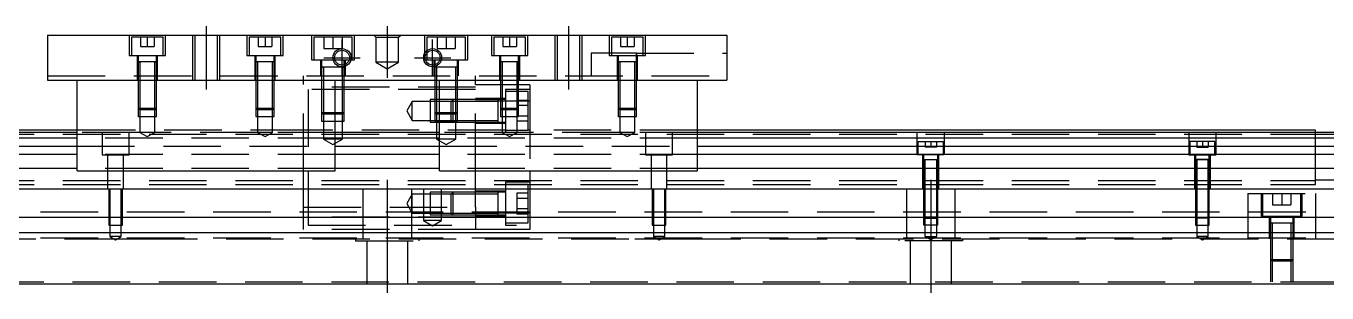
# Model space of a CAD drawing. Extents: x -10 to 720, y -253 to 102.
# Drawn here: x 180.2 to 467.5, y -223.3 to -164.3 of the extents above; entities that cross this region are included whole.
import ezdxf

# ---------------------------------------------------------------- set-up
doc = ezdxf.new("R2010")
doc.units = 0
doc.linetypes.add('CENTER', pattern=[50.8, 31.75, -6.35, 6.35, -6.35])
doc.linetypes.add('DASHED', pattern=[19.05, 12.7, -6.35])
doc.layers.get('0').update_dxf_attribs({"linetype": 'CONTINUOUS'})
doc.layers.add('CENTER', color=1, linetype='CENTER')

msp = doc.modelspace()

# ---------------------------------------------------------------- linework, layer by layer
at = {"color": 7, "linetype": 'CONTINUOUS'}
for p, q in [((185, -166.31), (185, -176.31)), ((185, -166.31), (335, -166.31)), ((335, -166.31), (335, -176.31)), ((275.500006, -173.41), (270.499994, -173.41)), ((185, -176.31), (335, -176.31)), ((191.5, -196.31), (191.5, -176.31)), ((248.5, -196.31), (248.5, -176.31)), ((271.5, -196.31), (271.5, -176.31)), ((328.5, -196.31), (328.5, -176.31)), ((191.5, -187.81), (0, -187.81)), ((191.5, -189.062272), (0, -189.062272)), ((191.5, -187.31), (60.5, -187.31)), ((271.5, -187.81), (248.5, -187.81)), ((271.5, -189.062272), (248.5, -189.062272)), ((465, -187.31), (328.5, -187.31)), ((520, -187.81), (328.5, -187.81)), ((520, -189.062272), (328.5, -189.062272)), ((465, -187.81), (465, -187.31)), ((0, -190.83668), (191.5, -190.83668)), ((248.5, -190.83668), (271.5, -190.83668)), ((328.5, -190.83668), (520, -190.83668)), ((191.5, -192.733076), (0, -192.733076)), ((271.5, -192.733076), (248.5, -192.733076)), ((520, -192.733076), (328.5, -192.733076)), ((191.5, -195.787372), (0, -195.787372)), ((191.5, -196.31), (248.5, -196.31)), ((271.5, -195.787372), (248.5, -195.787372)), ((271.5, -196.31), (328.5, -196.31)), ((520, -195.787372), (328.5, -195.787372)), ((0, -200.31), (520, -200.31)), ((520, -206.61), (0, -206.61)), ((520, -210.01), (0, -210.01)), ((0, -221.31), (520, -221.31))]:
    msp.add_line(p, q, dxfattribs=at)
at = {"color": 3, "linetype": 'DASHED'}
for p, q in [((203, -166.31), (203, -170.81)), ((211, -170.81), (211, -166.31)), ((217.000006, -166.31), (217.000006, -176.31)), ((217.5, -166.31), (217.5, -176.31)), ((222.5, -176.31), (222.5, -166.31)), ((222.999994, -176.31), (222.999994, -166.31)), ((229, -166.31), (229, -170.81)), ((237, -170.81), (237, -166.31)), ((243.25, -166.31), (243.25, -171.81)), ((252.75, -171.81), (252.75, -166.31)), ((257.5, -166.81), (257, -166.31)), ((262.5, -166.81), (263, -166.31)), ((268.25, -166.31), (268.25, -171.81)), ((277.75, -171.81), (277.75, -166.31)), ((283, -166.31), (283, -170.81)), ((291, -170.81), (291, -166.31)), ((297.000006, -166.31), (297.000006, -176.31)), ((297.5, -166.31), (297.5, -176.31)), ((302.5, -176.31), (302.5, -166.31)), ((302.999994, -176.31), (302.999994, -166.31)), ((309, -166.31), (309, -170.81)), ((317, -170.81), (317, -166.31)), ((210.5, -166.81), (203.5, -166.81)), ((203.5, -166.81), (203.5, -170.81)), ((205.5, -166.81), (205.5, -168.81)), ((205.5, -168.81), (207, -168.81)), ((207, -166.81), (207, -168.81)), ((207, -168.81), (208.5, -168.81)), ((208.5, -166.81), (208.5, -168.81)), ((210.5, -170.81), (210.5, -166.81)), ((236.5, -166.81), (229.5, -166.81)), ((229.5, -166.81), (229.5, -170.81)), ((231.5, -166.81), (231.5, -168.81)), ((231.5, -168.81), (233, -168.81)), ((233, -166.81), (233, -168.81)), ((233, -168.81), (234.5, -168.81)), ((234.5, -166.81), (234.5, -168.81)), ((236.5, -170.81), (236.5, -166.81)), ((252.25, -166.81), (243.75, -166.81)), ((243.75, -166.81), (243.75, -171.81)), ((246, -166.81), (246, -169.31)), ((246, -169.31), (248, -169.31)), ((248, -166.81), (248, -169.31)), ((248, -169.31), (250, -169.31)), ((250, -166.81), (250, -169.31)), ((252.25, -171.81), (252.25, -166.81)), ((257.5, -166.81), (257.5, -172.31)), ((257.5, -166.81), (262.5, -166.81)), ((262.5, -172.31), (262.5, -166.81)), ((277.25, -166.81), (268.75, -166.81)), ((268.75, -166.81), (268.75, -169.74875)), ((271, -166.81), (271, -169.31)), ((271, -169.31), (273, -169.31)), ((273, -166.81), (273, -169.31)), ((273, -169.31), (275, -169.31)), ((275, -166.81), (275, -169.31)), ((277.25, -171.81), (277.25, -166.81)), ((290.5, -166.81), (283.5, -166.81)), ((283.5, -166.81), (283.5, -170.81)), ((285.5, -166.81), (285.5, -168.81)), ((285.5, -168.81), (287, -168.81)), ((287, -166.81), (287, -168.81)), ((287, -168.81), (288.5, -168.81)), ((288.5, -166.81), (288.5, -168.81)), ((290.5, -170.81), (290.5, -166.81)), ((316.5, -166.81), (309.5, -166.81)), ((309.5, -166.81), (309.5, -170.81)), ((311.5, -166.81), (311.5, -168.81)), ((311.5, -168.81), (313, -168.81)), ((313, -166.81), (313, -168.81)), ((313, -168.81), (314.5, -168.81)), ((314.5, -166.81), (314.5, -168.81)), ((316.5, -170.81), (316.5, -166.81)), ((203, -170.81), (211, -170.81)), ((204.75, -170.81), (204.75, -176.31)), ((209.000006, -172.21), (204.999994, -172.21)), ((209.000006, -172.21), (204.999994, -172.21)), ((205, -170.81), (205, -172.21)), ((205, -172.205), (205, -172.21)), ((205, -172.21), (205.216462, -172.21)), ((205.216708, -172.21), (205, -172.21)), ((205, -172.21), (205, -172.215)), ((205, -172.21), (205, -176.31)), ((208.783332, -172.21), (205.216708, -172.21)), ((205.35, -172.21), (205.35, -176.31)), ((208.65, -176.31), (208.65, -172.21)), ((209, -172.21), (208.783332, -172.21)), ((208.783538, -172.21), (209, -172.21)), ((209, -172.21), (209, -170.81)), ((209, -172.21), (209, -172.205)), ((209, -172.215), (209, -172.21)), ((209, -176.31), (209, -172.21)), ((209.25, -176.31), (209.25, -170.81)), ((229, -170.81), (237, -170.81)), ((230.75, -170.81), (230.75, -176.31)), ((235.000006, -172.21), (230.999994, -172.21)), ((235.000006, -172.21), (230.999994, -172.21)), ((235.000006, -172.21), (230.999994, -172.21)), ((231, -170.81), (231, -172.21)), ((231, -172.205), (231, -172.21)), ((231.216708, -172.21), (231, -172.21)), ((231, -172.21), (231, -172.215)), ((231, -172.21), (231, -176.31)), ((234.783332, -172.21), (231.216708, -172.21)), ((231.35, -172.21), (231.35, -176.31)), ((234.65, -176.31), (234.65, -172.21)), ((235, -172.21), (234.783332, -172.21)), ((235, -172.21), (235, -170.81)), ((235, -172.21), (235, -172.205)), ((235, -172.215), (235, -172.21)), ((235, -176.31), (235, -172.21)), ((235.25, -176.31), (235.25, -170.81)), ((243.25, -171.81), (252.75, -171.81)), ((245.25, -171.81), (245.25, -175.31)), ((245.5, -171.81), (245.5, -173.41)), ((250.5, -172.882418), (250.5, -171.81)), ((250.75, -175.31), (250.75, -171.81)), ((262.5, -172.31), (257.5, -172.31)), ((257.5, -172.31), (260, -173.753376)), ((260, -173.753376), (262.5, -172.31)), ((268.25, -171.81), (277.75, -171.81)), ((268.75, -169.74875), (268.75, -170.232968)), ((268.75, -170.232968), (268.75, -171.81)), ((270.25, -171.81), (270.25, -175.31)), ((270.5, -171.81), (270.5, -172.882418)), ((275.5, -173.41), (275.5, -171.81)), ((275.75, -175.31), (275.75, -171.81)), ((283, -170.81), (291, -170.81)), ((284.75, -170.81), (284.75, -176.31)), ((289.000006, -172.21), (284.999994, -172.21)), ((289.000006, -172.21), (284.999994, -172.21)), ((285, -170.81), (285, -172.21)), ((285, -172.205), (285, -172.21)), ((285.216708, -172.21), (285, -172.21)), ((285, -172.21), (285, -172.215)), ((285, -172.21), (285, -176.31)), ((288.783332, -172.21), (285.216708, -172.21)), ((285.35, -172.21), (285.35, -176.31)), ((288.65, -176.31), (288.65, -172.21)), ((289, -172.21), (288.783332, -172.21)), ((289, -172.21), (289, -170.81)), ((289, -172.21), (289, -172.205)), ((289, -172.215), (289, -172.21)), ((289, -176.31), (289, -172.21)), ((289.25, -176.31), (289.25, -170.81)), ((315, -170.31), (305, -170.31)), ((305, -170.31), (305, -175.31)), ((309, -170.81), (317, -170.81)), ((310.75, -170.81), (310.75, -176.31)), ((315.000006, -172.21), (310.999994, -172.21)), ((315.000006, -172.21), (310.999994, -172.21)), ((315.000006, -172.21), (310.999994, -172.21)), ((315.000006, -172.21), (310.999994, -172.21)), ((311, -170.81), (311, -172.21)), ((311, -172.205), (311, -172.21)), ((311.216708, -172.21), (311, -172.21)), ((311, -172.21), (311, -176.31)), ((311, -172.21), (311, -172.215)), ((314.783332, -172.21), (311.216708, -172.21)), ((311.35, -172.21), (311.35, -176.31)), ((314.65, -176.31), (314.65, -172.21)), ((315, -172.21), (314.783332, -172.21)), ((315, -170.81), (315, -170.31)), ((315, -170.31), (335, -170.31)), ((315, -170.31), (315, -170.81)), ((315, -172.21), (315, -170.81)), ((315, -172.21), (315, -172.205)), ((315, -176.31), (315, -172.21)), ((315, -172.215), (315, -172.21)), ((315.25, -176.31), (315.25, -170.81)), ((250.500006, -173.41), (245.499994, -173.41)), ((250.500006, -173.41), (245.499994, -173.41)), ((245.5, -173.405), (245.5, -173.41)), ((245.5, -173.41), (245.757448, -173.41)), ((245.757468, -173.41), (245.5, -173.41)), ((245.5, -173.41), (245.5, -173.415)), ((245.5, -173.41), (245.5, -175.31)), ((250.013852, -173.41), (245.757468, -173.41)), ((245.9, -173.41), (245.9, -175.31)), ((250.242552, -173.41), (250.013852, -173.41)), ((250.1, -175.31), (250.1, -173.41)), ((250.5, -173.41), (250.242552, -173.41)), ((250.242602, -173.41), (250.5, -173.41)), ((250.5, -173.246492), (250.5, -172.882418)), ((250.5, -173.41), (250.5, -173.246492)), ((250.5, -173.41), (250.5, -173.405)), ((250.5, -173.415), (250.5, -173.41)), ((250.5, -175.31), (250.5, -173.41)), ((270.5, -172.882418), (270.5, -173.246492)), ((270.5, -173.246492), (270.5, -173.41)), ((270.5, -173.405), (270.5, -173.41)), ((270.757468, -173.41), (270.5, -173.41)), ((270.5, -173.41), (270.5, -173.415)), ((270.5, -173.41), (270.5, -175.31)), ((275.242552, -173.41), (270.757468, -173.41)), ((270.9, -173.41), (270.9, -175.31)), ((275.1, -175.31), (275.1, -173.41)), ((275.5, -173.41), (275.242552, -173.41)), ((275.5, -173.41), (275.5, -173.405)), ((275.5, -173.415), (275.5, -173.41)), ((275.5, -175.31), (275.5, -173.41)), ((185, -175.31), (335, -175.31)), ((205, -176.31), (205, -182.46)), ((205.000006, -176.31), (205.000002, -182.46)), ((205.35, -176.31), (205.35, -182.81)), ((208.65, -182.81), (208.65, -176.31)), ((208.999998, -182.46), (208.999994, -176.31)), ((209, -182.46), (209, -176.31)), ((231, -176.31), (231, -182.46)), ((231.000006, -176.31), (231.000002, -182.46)), ((231.35, -176.31), (231.35, -182.81)), ((234.65, -182.81), (234.65, -176.31)), ((234.999998, -182.46), (234.999994, -176.31)), ((235, -182.46), (235, -176.31)), ((241.5, -176.31), (241.5, -175.31)), ((241.5, -196.31), (241.5, -176.31)), ((279.5, -177.81), (241.5, -177.81)), ((245.5, -175.31), (245.5, -183.41)), ((245.500006, -175.31), (245.500006, -183.41)), ((245.9, -175.31), (245.9, -183.81)), ((250.1, -183.81), (250.1, -175.31)), ((250.499994, -183.41), (250.499994, -175.31)), ((250.5, -183.41), (250.5, -175.31)), ((270.5, -175.31), (270.5, -183.41)), ((270.500006, -175.31), (270.500006, -183.41)), ((270.9, -175.31), (270.9, -183.81)), ((275.1, -176.31), (275.1, -175.31)), ((275.1, -183.81), (275.1, -176.31)), ((275.499994, -176.31), (275.499994, -175.31)), ((275.499994, -183.410006), (275.499994, -176.31)), ((275.5, -176.31), (275.5, -175.31)), ((275.5, -183.41), (275.5, -176.31)), ((279.5, -176.31), (279.5, -175.31)), ((279.5, -196.31), (279.5, -176.31)), ((285, -177.31), (279.5, -177.31)), ((285, -176.31), (285, -182.46)), ((285.35, -177.31), (285, -177.31)), ((285.000006, -176.31), (285.000002, -182.46)), ((285.35, -176.31), (285.35, -182.81)), ((288.65, -177.31), (285.35, -177.31)), ((288.65, -182.81), (288.65, -176.31)), ((289, -177.31), (288.65, -177.31)), ((288.999998, -182.46), (288.999994, -176.31)), ((289, -182.46), (289, -176.31)), ((291.5, -177.31), (289, -177.31)), ((291.5, -177.31), (291.5, -180.940684)), ((311, -176.31), (311, -182.46)), ((311.000006, -176.31), (311.000002, -182.46)), ((311.35, -176.31), (311.35, -182.81)), ((314.65, -182.81), (314.65, -176.31)), ((314.999998, -182.46), (314.999994, -176.31)), ((315, -182.46), (315, -176.31)), ((242.5, -178.31), (242.5, -196.31)), ((275.1, -178.31), (242.5, -178.31)), ((265.5, -180.96), (264.287564, -183.06)), ((265.5, -185.16), (265.5, -180.96)), ((269.5, -180.96), (265.5, -180.96)), ((274.5, -180.560002), (269.5, -180.560006)), ((269.5, -180.560006), (269.5, -185.559994)), ((274.1, -180.96), (269.5, -180.96)), ((274.5, -180.56), (274.1, -180.96)), ((274.1, -183.81), (274.1, -180.96)), ((275.1, -180.96), (274.1, -180.96)), ((274.5, -180.56), (274.5, -183.81)), ((275.1, -180.56), (274.5, -180.56)), ((275.1, -180.560006), (274.5, -180.560002)), ((275.5, -178.31), (275.1, -178.31)), ((275.5, -180.56), (275.1, -180.56)), ((275.5, -180.560006), (275.1, -180.560006)), ((275.5, -180.96), (275.1, -180.96)), ((279.5, -178.31), (275.5, -178.31)), ((279.5, -180.56), (275.5, -180.56)), ((279.5, -180.560006), (275.5, -180.560006)), ((279.5, -180.96), (275.5, -180.96)), ((286.1, -180.31), (279.5, -180.31)), ((284.505, -180.56), (279.5, -180.56)), ((285, -180.940684), (279.5, -180.940684)), ((284.5, -180.96), (279.5, -180.96)), ((285, -180.56), (284.495, -180.56)), ((284.5, -183.06), (284.5, -180.559994)), ((284.5, -185.560006), (284.5, -180.559994)), ((284.5, -180.96), (284.5, -180.559994)), ((284.5, -180.56), (284.5, -180.817448)), ((284.5, -180.817468), (284.5, -180.56)), ((284.5, -180.817468), (284.5, -180.56)), ((284.5, -182.909954), (284.5, -180.817468)), ((284.5, -185.16), (284.5, -180.96)), ((285.35, -180.56), (285, -180.56)), ((285.35, -180.940684), (285, -180.940684)), ((286.1, -180.56), (285.35, -180.56)), ((288.65, -180.940684), (285.35, -180.940684)), ((286.1, -178.31), (286.1, -187.81)), ((291.5, -178.31), (286.1, -178.31)), ((288.65, -178.81), (286.1, -178.81)), ((288.6, -180.750598), (288.6, -181.9053)), ((291.1, -180.750598), (288.6, -180.750598)), ((289, -178.81), (288.65, -178.81)), ((289, -180.940684), (288.65, -180.940684)), ((291.1, -178.81), (289, -178.81)), ((291.5, -180.940684), (289, -180.940684)), ((291.1, -187.31), (291.1, -178.81)), ((291.5, -180.940684), (291.5, -196.31)), ((205, -182.46), (209, -182.46)), ((205, -182.46), (205.35, -182.81)), ((205.000002, -182.46), (205.000006, -184.31)), ((208.65, -182.81), (205.35, -182.81)), ((205.35, -182.81), (205.35, -184.31)), ((208.65, -182.81), (209, -182.46)), ((208.65, -184.31), (208.65, -182.81)), ((208.999994, -184.31), (208.999998, -182.46)), ((231, -182.46), (235, -182.46)), ((231, -182.46), (231.35, -182.81)), ((231.000002, -182.46), (231.000006, -184.31)), ((234.65, -182.81), (231.35, -182.81)), ((231.35, -182.81), (231.35, -184.31)), ((234.65, -182.81), (235, -182.46)), ((234.65, -184.31), (234.65, -182.81)), ((234.999994, -184.31), (234.999998, -182.46)), ((245.5, -183.41), (250.5, -183.41)), ((245.5, -183.41), (245.9, -183.81)), ((245.500006, -183.41), (245.500006, -185.31)), ((250.1, -183.81), (245.9, -183.81)), ((245.9, -183.81), (245.9, -185.31)), ((250.1, -183.81), (250.5, -183.41)), ((250.1, -185.31), (250.1, -183.81)), ((250.499994, -185.31), (250.499994, -183.41)), ((264.287564, -183.06), (265.5, -185.16)), ((270.5, -183.41), (275.5, -183.41)), ((270.5, -183.41), (270.9, -183.81)), ((270.500006, -183.41), (270.500006, -185.31)), ((275.1, -183.81), (270.9, -183.81)), ((270.9, -183.81), (270.9, -185.31)), ((274.1, -185.16), (274.1, -183.81)), ((274.5, -183.81), (274.5, -185.56)), ((275.1, -183.81), (275.5, -183.41)), ((275.1, -185.31), (275.1, -183.81)), ((275.499994, -185.31), (275.499994, -183.410006)), ((284.5, -185.302552), (284.5, -182.909954)), ((285, -182.46), (289, -182.46)), ((285, -182.46), (285.35, -182.81)), ((285.000002, -182.46), (285.000006, -184.31)), ((288.65, -182.81), (285.35, -182.81)), ((285.35, -182.81), (285.35, -184.31)), ((288.6, -181.9053), (288.6, -184.2147)), ((291.1, -181.9053), (288.6, -181.9053)), ((288.65, -182.81), (289, -182.46)), ((288.65, -184.31), (288.65, -182.81)), ((288.999994, -184.31), (288.999998, -182.46)), ((311, -182.46), (315, -182.46)), ((311, -182.46), (311.35, -182.81)), ((311.000002, -182.46), (311.000006, -184.31)), ((314.65, -182.81), (311.35, -182.81)), ((311.35, -182.81), (311.35, -184.31)), ((314.65, -182.81), (315, -182.46)), ((314.65, -184.31), (314.65, -182.81)), ((314.999994, -184.31), (314.999998, -182.46)), ((205.000006, -184.31), (208.999994, -184.31)), ((205.35, -184.31), (205.35, -187.81)), ((208.65, -187.81), (208.65, -184.31)), ((231.000006, -184.31), (234.999994, -184.31)), ((231.35, -184.31), (231.35, -187.81)), ((234.65, -187.81), (234.65, -184.31)), ((245.500006, -185.31), (250.499994, -185.31)), ((245.9, -185.31), (245.9, -189.31)), ((250.1, -189.31), (250.1, -185.31)), ((265.5, -185.16), (269.5, -185.16)), ((269.5, -185.16), (274.1, -185.16)), ((269.5, -185.559994), (274.5, -185.559994)), ((270.500006, -185.31), (275.499994, -185.31)), ((270.9, -185.31), (270.9, -189.31)), ((274.1, -185.16), (279.5, -185.16)), ((274.1, -185.16), (274.5, -185.56)), ((274.1, -185.16), (279.5, -185.16)), ((274.5, -185.559994), (279.5, -185.559994)), ((274.5, -185.56), (279.5, -185.559998)), ((275.1, -189.31), (275.1, -185.31)), ((279.5, -185.16), (284.5, -185.16)), ((279.5, -185.559998), (284.505, -185.56)), ((279.5, -185.81), (286.1, -185.81)), ((284.495, -185.56), (286.1, -185.56)), ((284.5, -185.560006), (284.5, -185.16)), ((284.5, -185.56), (284.5, -185.302552)), ((285.000006, -184.31), (288.999994, -184.31)), ((285.35, -184.31), (285.35, -187.81)), ((288.6, -184.2147), (288.6, -185.369402)), ((291.1, -184.2147), (288.6, -184.2147)), ((291.1, -185.369402), (288.6, -185.369402)), ((288.65, -187.81), (288.65, -184.31)), ((311.000006, -184.31), (314.999994, -184.31)), ((311.35, -184.31), (311.35, -187.81)), ((314.65, -187.81), (314.65, -184.31)), ((55, -188.185), (465, -188.185)), ((242.5, -187.31), (191.5, -187.31)), ((205.35, -187.81), (191.5, -187.81)), ((248.5, -189.062272), (191.5, -189.062272)), ((197, -187.81), (197, -192.81)), ((203, -192.81), (203, -187.81)), ((208.65, -187.81), (205.35, -187.81)), ((205.35, -187.81), (207, -188.762628)), ((207, -188.762628), (208.65, -187.81)), ((231.35, -187.81), (208.65, -187.81)), ((234.65, -187.81), (231.35, -187.81)), ((231.35, -187.81), (233, -188.762628)), ((233, -188.762628), (234.65, -187.81)), ((248.5, -187.81), (234.65, -187.81)), ((286.1, -187.31), (242.5, -187.31)), ((250.1, -189.31), (245.9, -189.31)), ((245.9, -189.31), (248, -190.522436)), ((248, -190.522436), (250.1, -189.31)), ((275.1, -189.31), (270.9, -189.31)), ((270.9, -189.31), (273, -190.522436)), ((285.35, -187.81), (271.5, -187.81)), ((328.5, -189.062272), (271.5, -189.062272)), ((273, -190.522436), (275.1, -189.31)), ((288.65, -187.81), (285.35, -187.81)), ((285.35, -187.81), (287, -188.762628)), ((286.1, -187.31), (291.1, -187.31)), ((287, -188.762628), (288.65, -187.81)), ((311.35, -187.81), (288.65, -187.81)), ((291.5, -187.31), (291.1, -187.31)), ((328.5, -187.31), (291.5, -187.31)), ((314.65, -187.81), (311.35, -187.81)), ((311.35, -187.81), (313, -188.762628)), ((313, -188.762628), (314.65, -187.81)), ((328.5, -187.81), (314.65, -187.81)), ((317, -187.81), (317, -192.81)), ((323, -192.81), (323, -187.81)), ((377, -192.81), (377, -187.81)), ((383, -187.81), (383, -192.81)), ((437, -187.81), (437, -192.81)), ((443, -192.81), (443, -187.81)), ((465, -193.31), (465, -187.81)), ((470, -188.31), (465, -188.31)), ((191.5, -190.83668), (248.5, -190.83668)), ((271.5, -190.83668), (328.5, -190.83668)), ((377.25, -189.81), (382.75, -189.81)), ((377.25, -192.81), (377.25, -189.81)), ((378.75, -189.81), (378.75, -191.11)), ((380, -191.11), (378.75, -191.11)), ((380, -189.81), (380, -191.11)), ((381.25, -191.11), (380, -191.11)), ((381.25, -189.81), (381.25, -191.11)), ((382.75, -189.81), (382.75, -192.81)), ((442.75, -189.81), (437.25, -189.81)), ((437.25, -189.81), (437.25, -192.81)), ((438.75, -189.81), (438.75, -191.11)), ((438.75, -191.11), (440, -191.11)), ((440, -189.81), (440, -191.11)), ((440, -191.11), (441.25, -191.11)), ((441.25, -189.81), (441.25, -191.11)), ((442.75, -192.81), (442.75, -189.81)), ((248.5, -192.733076), (191.5, -192.733076)), ((197, -192.81), (203, -192.81)), ((198.25, -192.81), (198.25, -200.31)), ((201.75, -200.31), (201.75, -192.81)), ((328.5, -192.733076), (271.5, -192.733076)), ((317, -192.81), (323, -192.81)), ((318.25, -192.81), (318.25, -200.31)), ((321.75, -200.31), (321.75, -192.81)), ((383, -192.81), (377, -192.81)), ((378.25, -200.31), (378.25, -192.81)), ((378.499994, -193.81), (380.001196, -193.81)), ((378.499994, -193.81), (380.001196, -193.81)), ((378.5, -193.81), (378.5, -192.81)), ((378.5, -193.81), (378.5, -193.805)), ((378.5, -193.81), (378.62467, -193.81)), ((378.5, -193.81), (378.62467, -193.81)), ((378.5, -200.31), (378.5, -193.81)), ((378.5, -193.815), (378.5, -193.81)), ((378.62467, -193.81), (380.001196, -193.81)), ((378.62467, -193.81), (380.001196, -193.81)), ((378.75, -200.31), (378.75, -193.81)), ((380.001196, -193.81), (381.500006, -193.81)), ((380.001196, -193.81), (381.500006, -193.81)), ((380.001196, -193.81), (381.375322, -193.81)), ((380.001196, -193.81), (381.375322, -193.81)), ((381.25, -193.81), (381.25, -200.31)), ((381.375322, -193.81), (381.5, -193.81)), ((381.375322, -193.81), (381.5, -193.81)), ((381.5, -192.81), (381.5, -193.81)), ((381.5, -193.805), (381.5, -193.81)), ((381.5, -193.81), (381.5, -200.31)), ((381.5, -193.81), (381.5, -193.815)), ((381.75, -192.81), (381.75, -200.31)), ((437, -192.81), (443, -192.81)), ((438.25, -192.81), (438.25, -200.31)), ((439.998804, -193.81), (438.499994, -193.81)), ((441.500006, -193.81), (438.499994, -193.81)), ((439.998804, -193.81), (438.499994, -193.81)), ((438.5, -192.81), (438.5, -193.81)), ((438.5, -193.805), (438.5, -193.81)), ((438.624678, -193.81), (438.5, -193.81)), ((438.5, -193.81), (438.62467, -193.81)), ((438.624678, -193.81), (438.5, -193.81)), ((438.5, -193.81), (438.5, -193.815)), ((438.5, -193.81), (438.5, -200.31)), ((438.62467, -193.81), (441.375392, -193.81)), ((439.998804, -193.81), (438.624678, -193.81)), ((439.998804, -193.81), (438.624678, -193.81)), ((438.75, -193.81), (438.75, -200.31)), ((441.500006, -193.81), (439.998804, -193.81)), ((441.500006, -193.81), (439.998804, -193.81)), ((441.37533, -193.81), (439.998804, -193.81)), ((441.37533, -193.81), (439.998804, -193.81)), ((441.25, -200.31), (441.25, -193.81)), ((441.5, -193.81), (441.37533, -193.81)), ((441.5, -193.81), (441.37533, -193.81)), ((441.375392, -193.81), (441.5, -193.81)), ((441.5, -193.81), (441.5, -192.81)), ((441.5, -193.81), (441.5, -193.805)), ((441.5, -193.815), (441.5, -193.81)), ((441.5, -200.31), (441.5, -193.81)), ((441.75, -200.31), (441.75, -192.81)), ((465, -199.31), (465, -193.31)), ((248.5, -195.787372), (191.5, -195.787372)), ((241.5, -200.31), (241.5, -196.31)), ((242.5, -196.31), (242.5, -200.31)), ((328.5, -195.787372), (271.5, -195.787372)), ((279.5, -200.31), (279.5, -196.31)), ((291.5, -196.31), (291.5, -208.31)), ((55, -198.435), (465, -198.435)), ((55, -199.31), (465, -199.31)), ((198.500006, -200.31), (198.500006, -206.61)), ((198.75, -200.31), (198.75, -208.31)), ((201.25, -208.31), (201.25, -200.31)), ((201.499994, -206.61), (201.499994, -200.31)), ((241.5, -204.31), (241.5, -200.31)), ((242.5, -200.31), (242.5, -206.61)), ((254.638098, -211.31), (254.638098, -200.31)), ((265.361902, -200.31), (265.361902, -211.31)), ((268, -200.31), (268, -207.31)), ((274.5, -201.060002), (269.5, -201.060006)), ((269.5, -201.060006), (269.5, -206.059994)), ((272, -207.31), (272, -200.31)), ((274.5, -201.06), (274.1, -201.46)), ((274.5, -201.06), (274.5, -206.06)), ((279.5, -201.06), (274.5, -201.06)), ((279.5, -201.060006), (274.5, -201.060002)), ((279.5, -204.31), (279.5, -200.31)), ((286.1, -200.81), (279.5, -200.81)), ((284.5, -201.06), (279.5, -201.06)), ((284.5, -201.06), (284.495, -201.06)), ((284.5, -203.409968), (284.5, -201.059994)), ((284.5, -203.56), (284.5, -201.059994)), ((284.5, -206.060006), (284.5, -201.059994)), ((284.5, -201.317468), (284.5, -201.06)), ((286.1, -201.06), (284.5, -201.06)), ((284.505, -201.06), (284.5, -201.06)), ((286.1, -198.81), (286.1, -208.31)), ((291.5, -198.81), (286.1, -198.81)), ((291.1, -199.31), (286.1, -199.31)), ((291.1, -200.31), (291.1, -199.31)), ((291.1, -206.61), (291.1, -200.31)), ((318.500006, -200.31), (318.500006, -206.61)), ((318.75, -200.31), (318.75, -208.31)), ((321.25, -208.31), (321.25, -200.31)), ((321.499994, -206.61), (321.499994, -200.31)), ((374.638098, -200.31), (374.638098, -211.31)), ((378.5, -206.56), (378.5, -200.31)), ((378.500006, -206.560006), (378.500006, -200.31)), ((378.75, -206.61), (378.75, -200.31)), ((381.25, -200.31), (381.25, -206.61)), ((381.499994, -200.31), (381.499994, -206.560006)), ((381.5, -200.31), (381.5, -206.56)), ((385.361902, -211.31), (385.361902, -200.31)), ((438.5, -200.31), (438.5, -206.56)), ((438.500006, -200.31), (438.500006, -206.560006)), ((438.75, -200.31), (438.75, -206.61)), ((441.25, -206.61), (441.25, -200.31)), ((441.499994, -206.560006), (441.499994, -200.31)), ((441.5, -206.56), (441.5, -200.31)), ((465, -198.31), (470, -198.31)), ((265.5, -201.46), (264.287564, -203.56)), ((264.287564, -203.56), (265.5, -205.66)), ((265.5, -205.66), (265.5, -201.46)), ((269.5, -201.46), (265.5, -201.46)), ((274.1, -201.46), (269.5, -201.46)), ((274.1, -205.66), (274.1, -201.46)), ((279.5, -201.46), (274.1, -201.46)), ((284.5, -201.46), (279.5, -201.46)), ((284.5, -203.409954), (284.5, -201.317468)), ((284.5, -203.76002), (284.5, -203.409954)), ((284.5, -206.060006), (284.5, -203.409968)), ((284.5, -205.802552), (284.5, -203.76002)), ((288.6, -201.250598), (288.6, -202.4053)), ((291.1, -201.250598), (288.6, -201.250598)), ((291.1, -202.4053), (288.6, -202.4053)), ((288.6, -202.4053), (288.6, -204.7147)), ((450, -201.31), (450, -206.61)), ((450, -201.31), (465, -201.31)), ((453, -201.31), (453, -206.31)), ((453.25, -201.31), (453.25, -206.31)), ((455.5, -201.31), (455.5, -203.81)), ((455.5, -203.81), (457.5, -203.81)), ((457.5, -201.31), (457.5, -203.81)), ((457.5, -203.81), (459.5, -203.81)), ((459.5, -201.31), (459.5, -203.81)), ((461.75, -206.31), (461.75, -201.31)), ((462, -206.31), (462, -201.31)), ((465, -201.31), (465, -206.61)), ((520, -205.46), (0, -205.46)), ((198.500006, -206.61), (198.500006, -208.31)), ((201.499994, -208.31), (201.499994, -206.61)), ((241.5, -204.31), (279.5, -204.31)), ((241.5, -206.61), (241.5, -204.31)), ((279.5, -206.585918), (241.5, -206.585918)), ((241.5, -209.31), (241.5, -206.61)), ((242.5, -206.61), (242.5, -208.31)), ((265.5, -205.66), (269.5, -205.66)), ((269.5, -205.66), (274.1, -205.66)), ((269.5, -206.059994), (274.5, -206.059998)), ((274.1, -205.66), (279.5, -205.66)), ((274.1, -205.66), (274.5, -206.06)), ((274.5, -206.059998), (279.5, -206.059994)), ((274.5, -206.06), (279.5, -206.06)), ((279.5, -204.31), (279.5, -206.61)), ((279.5, -205.66), (284.5, -205.66)), ((288.500006, -205.679316), (279.5, -205.679316)), ((279.5, -206.06), (284.5, -206.06)), ((279.5, -206.31), (286.1, -206.31)), ((279.5, -206.61), (279.5, -209.31)), ((284.495, -206.06), (284.5, -206.06)), ((284.5, -206.06), (284.5, -205.802552)), ((284.5, -206.06), (286.1, -206.06)), ((284.5, -206.06), (284.505, -206.06)), ((291.5, -205.679316), (288.500006, -205.679316)), ((291.1, -204.7147), (288.6, -204.7147)), ((288.6, -204.7147), (288.6, -205.869402)), ((291.1, -205.869402), (288.6, -205.869402)), ((291.1, -207.81), (291.1, -206.61)), ((318.500006, -206.61), (318.500006, -208.31)), ((321.499994, -208.31), (321.499994, -206.61)), ((381.5, -206.56), (378.5, -206.56)), ((378.55, -206.61), (378.5, -206.56)), ((378.500006, -206.61), (378.500006, -206.560006)), ((378.500006, -208.31), (378.500006, -206.61)), ((378.75, -206.81), (378.55, -206.61)), ((378.75, -206.81), (378.75, -206.61)), ((378.75, -206.81), (381.25, -206.81)), ((378.75, -208.31), (378.75, -206.81)), ((381.25, -206.61), (381.25, -206.81)), ((381.45, -206.61), (381.25, -206.81)), ((381.25, -206.81), (381.25, -208.31)), ((381.5, -206.56), (381.45, -206.61)), ((381.499994, -206.560006), (381.499994, -206.61)), ((381.499994, -206.61), (381.499994, -208.31)), ((438.5, -206.56), (441.5, -206.56)), ((438.5, -206.56), (438.55, -206.61)), ((438.500006, -206.560006), (438.500006, -206.61)), ((438.500006, -206.61), (438.500006, -208.31)), ((438.55, -206.61), (438.75, -206.81)), ((438.75, -206.61), (438.75, -206.81)), ((441.25, -206.81), (438.75, -206.81)), ((438.75, -206.81), (438.75, -208.31)), ((441.25, -206.81), (441.25, -206.61)), ((441.25, -206.81), (441.45, -206.61)), ((441.25, -208.31), (441.25, -206.81)), ((441.45, -206.61), (441.5, -206.56)), ((441.499994, -206.61), (441.499994, -206.560006)), ((441.499994, -208.31), (441.499994, -206.61)), ((450, -206.61), (450, -210.01)), ((453, -206.31), (462, -206.31)), ((454.75, -206.31), (454.75, -211.31)), ((455, -206.31), (455, -206.61)), ((455, -206.61), (455, -207.91)), ((460, -206.61), (460, -206.31)), ((460, -207.91), (460, -206.61)), ((460.25, -211.31), (460.25, -206.31)), ((465, -206.61), (465, -210.01)), ((198.500006, -208.31), (201.499994, -208.31)), ((198.75, -208.31), (198.75, -210.81)), ((201.25, -210.81), (201.25, -208.31)), ((279.5, -209.31), (241.5, -209.31)), ((242.5, -208.31), (279.5, -208.31)), ((272, -207.31), (268, -207.31)), ((268, -207.31), (270, -208.4647)), ((270, -208.4647), (272, -207.31)), ((291.5, -209.31), (279.5, -209.31)), ((286.1, -207.81), (288.500006, -207.81)), ((286.1, -208.31), (288.500006, -208.31)), ((288.500006, -207.81), (291.1, -207.81)), ((291.5, -208.31), (291.5, -209.31)), ((318.500006, -208.31), (321.499994, -208.31)), ((318.75, -208.31), (318.75, -210.81)), ((321.25, -210.81), (321.25, -208.31)), ((381.499994, -208.31), (378.500006, -208.31)), ((378.75, -210.81), (378.75, -208.31)), ((381.25, -208.31), (381.25, -210.81)), ((438.500006, -208.31), (441.499994, -208.31)), ((438.75, -208.31), (438.75, -210.81)), ((441.25, -210.81), (441.25, -208.31)), ((460.000006, -207.91), (454.999994, -207.91)), ((460.000006, -207.91), (454.999994, -207.91)), ((455, -207.905), (455, -207.91)), ((455.257468, -207.91), (455, -207.91)), ((455, -207.91), (455, -207.915)), ((455, -207.91), (455, -210.01)), ((459.742552, -207.91), (455.257468, -207.91)), ((455.4, -207.91), (455.4, -210.01)), ((459.6, -210.01), (459.6, -207.91)), ((460, -207.91), (459.742552, -207.91)), ((460, -207.91), (460, -207.905)), ((460, -207.915), (460, -207.91)), ((460, -210.01), (460, -207.91)), ((520, -211.16), (0, -211.16)), ((55.361902, -211.31), (194.638098, -211.31)), ((194.638098, -211.31), (205.361902, -211.31)), ((201.25, -210.81), (198.75, -210.81)), ((198.75, -210.81), (200, -211.531688)), ((200, -211.531688), (201.25, -210.81)), ((205.361902, -211.31), (314.638098, -211.31)), ((253, -211.31), (253, -211.81)), ((253, -211.81), (267, -211.81)), ((255.5, -211.81), (255.5, -221.31)), ((264.5, -221.31), (264.5, -211.81)), ((267, -211.81), (267, -211.31)), ((314.638098, -211.31), (325.361902, -211.31)), ((321.25, -210.81), (318.75, -210.81)), ((318.75, -210.81), (320, -211.531688)), ((320, -211.531688), (321.25, -210.81)), ((325.361902, -211.31), (464.638098, -211.31)), ((373, -211.81), (373, -211.31)), ((387, -211.81), (373, -211.81)), ((375.5, -221.31), (375.5, -211.81)), ((378.75, -210.81), (381.25, -210.81)), ((380, -211.531688), (378.75, -210.81)), ((381.25, -210.81), (380, -211.531688)), ((384.5, -211.81), (384.5, -221.31)), ((387, -211.31), (387, -211.81)), ((441.25, -210.81), (438.75, -210.81)), ((438.75, -210.81), (440, -211.531688)), ((440, -211.531688), (441.25, -210.81)), ((450, -210.01), (450, -211.31)), ((455, -210.01), (455, -211.31)), ((455, -211.31), (455, -215.91)), ((455.000006, -211.31), (455.000006, -215.910006)), ((455.4, -210.01), (455.4, -211.31)), ((455.4, -211.31), (455.4, -216.31)), ((459.6, -211.31), (459.6, -210.01)), ((459.6, -216.31), (459.6, -211.31)), ((459.999994, -215.910006), (459.999994, -211.31)), ((460, -211.31), (460, -210.01)), ((460, -215.91), (460, -211.31)), ((464.638098, -211.31), (475.361902, -211.31)), ((465, -210.01), (465, -211.31)), ((455, -215.91), (460, -215.91)), ((455, -215.91), (455.4, -216.31)), ((455.000006, -215.910006), (455.000006, -220.81)), ((459.6, -216.31), (455.4, -216.31)), ((455.4, -216.31), (455.4, -220.81)), ((459.6, -216.31), (460, -215.91)), ((459.6, -220.81), (459.6, -216.31)), ((459.999994, -220.81), (459.999994, -215.910006)), ((0, -220.81), (520, -220.81))]:
    msp.add_line(p, q, dxfattribs=at)
at = {"color": 3, "linetype": 'CONTINUOUS'}
for centre in [(250, -171.31), (270, -171.31)]:
    msp.add_circle(centre, 2, dxfattribs=at)
at = {"color": 7, "linetype": 'CONTINUOUS'}
for centre in [(250, -171.31), (270, -171.31)]:
    msp.add_circle(centre, 1.65, dxfattribs=at)
at = {"layer": 'CENTER', "color": 1, "linetype": 'CENTER'}
for p, q in [((220, -164.31), (220, -178.31)), ((260, -164.31), (260, -175.753376)), ((300, -164.31), (300, -178.31)), ((250, -175.31), (250, -167.31)), ((270, -175.31), (270, -167.31)), ((246, -171.31), (254, -171.31)), ((266, -171.31), (274, -171.31)), ((260, -198.31), (260, -223.31)), ((380, -198.31), (380, -223.31))]:
    msp.add_line(p, q, dxfattribs=at)

doc.saveas('drawing.dxf')
